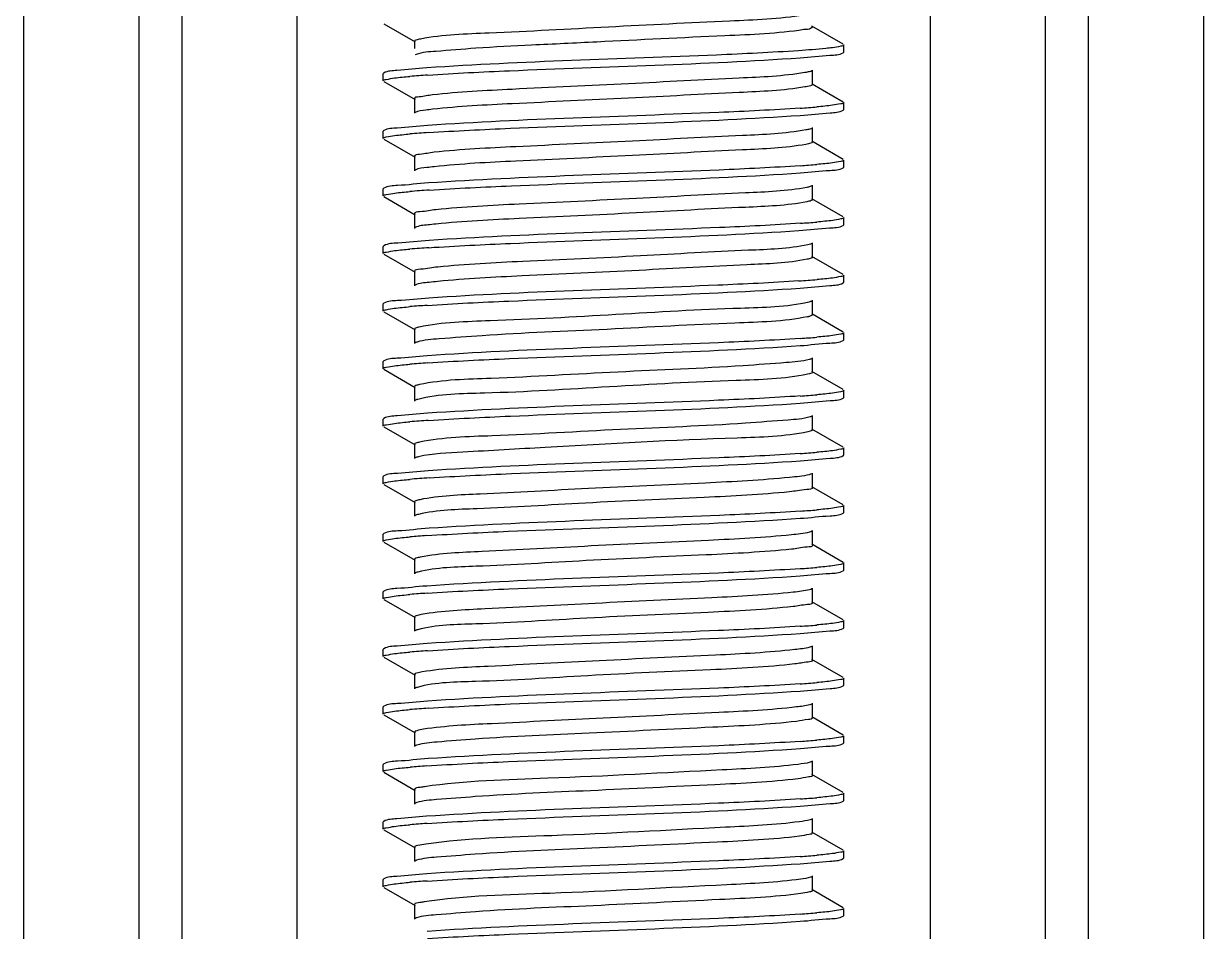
# Model space of a CAD drawing. Extents: x 27938 to 650306, y -92720 to 1524912.
# Drawn here: x 294381.2 to 294869.4, y 844121.8 to 844497.3 of the extents above; entities that cross this region are included whole.
import ezdxf

# ---------------------------------------------------------------- set-up
doc = ezdxf.new("R2010")
doc.units = 0
doc.header["$LTSCALE"] = 1000
doc.header["$MEASUREMENT"] = 0

msp = doc.modelspace()

# ---------------------------------------------------------------- linework, layer by layer
at = {"linetype": 'Continuous'}
for p, q in [((294381.22, 847691.77), (294381.22, 842950.74)), ((294428.85, 847691.77), (294428.85, 842950.74)), ((294446.71, 847691.77), (294446.71, 842950.74)), ((294494.33, 847691.77), (294494.33, 842950.74)), ((294756.27, 847691.77), (294756.27, 842950.74)), ((294803.9, 847691.77), (294803.9, 842950.74)), ((294821.76, 847691.77), (294821.76, 842950.74)), ((294869.39, 847691.77), (294869.39, 842950.74)), ((294530.28, 844497.18), (294543.2, 844489.7)), ((294720.33, 844488.77), (294707.41, 844496.25)), ((294542.94, 844490), (294542.94, 844486.99)), ((294720.56, 844485.53), (294720.56, 844488.51)), ((294720.56, 844485.53), (294720.56, 844488.51)), ((294543.63, 844484.53), (294543.2, 844484.35)), ((294720.33, 844485.27), (294720.56, 844485.53)), ((294707.67, 844472.14), (294707.67, 844478.09)), ((294530.28, 844476.86), (294530.05, 844476.6)), ((294530.05, 844473.63), (294530.05, 844476.6)), ((294530.05, 844473.63), (294530.05, 844476.6)), ((294530.28, 844473.36), (294543.2, 844465.88)), ((294707.46, 844472.4), (294720.32, 844464.96)), ((294542.94, 844466.18), (294542.94, 844460.23)), ((294720.56, 844461.72), (294720.56, 844464.7)), ((294720.56, 844461.72), (294720.56, 844464.7)), ((294720.33, 844461.46), (294720.56, 844461.72)), ((294530.28, 844453.05), (294530.05, 844452.79)), ((294530.05, 844449.81), (294530.05, 844452.79)), ((294530.05, 844449.81), (294530.05, 844452.79)), ((294707.67, 844448.32), (294707.67, 844454.28)), ((294530.28, 844449.55), (294543.2, 844442.07)), ((294720.33, 844441.14), (294707.41, 844448.63)), ((294542.94, 844442.37), (294542.94, 844436.42)), ((294720.56, 844437.91), (294720.56, 844440.88)), ((294720.56, 844437.91), (294720.56, 844440.88)), ((294720.33, 844437.65), (294720.56, 844437.91)), ((294530.28, 844429.24), (294530.05, 844428.98)), ((294530.05, 844426), (294530.05, 844428.98)), ((294530.05, 844426), (294530.05, 844428.98)), ((294707.67, 844424.51), (294707.67, 844430.46)), ((294530.28, 844425.74), (294543.2, 844418.26)), ((294720.33, 844417.33), (294707.41, 844424.81)), ((294542.94, 844418.56), (294542.94, 844412.61)), ((294720.33, 844413.83), (294720.56, 844414.09)), ((294720.56, 844414.09), (294720.56, 844417.07)), ((294720.56, 844414.09), (294720.56, 844417.07)), ((294530.28, 844405.42), (294530.05, 844405.16)), ((294530.05, 844402.19), (294530.05, 844405.16)), ((294530.05, 844402.19), (294530.05, 844405.16)), ((294707.67, 844400.7), (294707.67, 844406.65)), ((294530.28, 844401.93), (294543.2, 844394.44)), ((294720.33, 844393.52), (294707.41, 844401)), ((294542.94, 844394.75), (294542.94, 844388.79)), ((294720.33, 844390.02), (294720.56, 844390.28)), ((294720.56, 844390.28), (294720.56, 844393.26)), ((294720.56, 844390.28), (294720.56, 844393.26)), ((294530.28, 844381.61), (294530.05, 844381.35)), ((294530.05, 844378.37), (294530.05, 844381.35)), ((294530.05, 844378.37), (294530.05, 844381.35)), ((294707.67, 844376.89), (294707.67, 844382.84)), ((294530.28, 844378.11), (294543.2, 844370.63)), ((294720.33, 844369.71), (294707.41, 844377.19)), ((294542.94, 844370.93), (294542.94, 844364.98)), ((294720.33, 844366.21), (294720.56, 844366.47)), ((294720.56, 844366.47), (294720.56, 844369.44)), ((294720.56, 844366.47), (294720.56, 844369.44)), ((294530.28, 844357.8), (294530.05, 844357.54)), ((294530.05, 844354.56), (294530.05, 844357.54)), ((294530.05, 844354.56), (294530.05, 844357.54)), ((294707.67, 844353.07), (294707.67, 844359.03)), ((294530.28, 844354.3), (294543.2, 844346.82)), ((294706.38, 844352.4), (294705.63, 844352.23)), ((294720.33, 844345.89), (294707.41, 844353.37)), ((294542.94, 844347.12), (294542.94, 844341.17)), ((294720.56, 844342.66), (294720.56, 844345.63)), ((294720.56, 844342.66), (294720.56, 844345.63)), ((294720.33, 844342.39), (294720.56, 844342.66)), ((294530.28, 844333.99), (294530.05, 844333.73)), ((294530.05, 844330.75), (294530.05, 844333.73)), ((294530.05, 844330.75), (294530.05, 844333.73)), ((294707.67, 844329.26), (294707.67, 844335.21)), ((294530.28, 844330.49), (294543.2, 844323.01)), ((294706.66, 844328.67), (294705.67, 844328.42)), ((294720.33, 844322.08), (294707.41, 844329.56)), ((294542.94, 844323.31), (294542.94, 844317.35)), ((294720.56, 844318.84), (294720.56, 844321.82)), ((294720.56, 844318.84), (294720.56, 844321.82)), ((294720.33, 844318.58), (294720.56, 844318.84)), ((294707.67, 844305.45), (294707.67, 844311.4)), ((294530.28, 844310.17), (294530.05, 844309.91)), ((294530.05, 844306.94), (294530.05, 844309.91)), ((294530.05, 844306.94), (294530.05, 844309.91)), ((294530.28, 844306.68), (294543.2, 844299.19)), ((294720.33, 844298.27), (294707.41, 844305.75)), ((294542.94, 844299.49), (294542.94, 844293.54)), ((294720.56, 844295.03), (294720.56, 844298.01)), ((294720.56, 844295.03), (294720.56, 844298.01)), ((294720.33, 844294.77), (294720.56, 844295.03)), ((294707.67, 844281.63), (294707.67, 844287.59)), ((294530.28, 844286.36), (294530.05, 844286.1)), ((294530.05, 844283.12), (294530.05, 844286.1)), ((294530.05, 844283.12), (294530.05, 844286.1)), ((294530.28, 844282.86), (294543.2, 844275.38)), ((294720.33, 844274.45), (294707.41, 844281.94)), ((294542.94, 844275.68), (294542.94, 844269.73)), ((294720.56, 844271.22), (294720.56, 844274.19)), ((294720.56, 844271.22), (294720.56, 844274.19)), ((294720.33, 844270.96), (294720.56, 844271.22)), ((294530.28, 844262.55), (294530.05, 844262.29)), ((294530.05, 844259.31), (294530.05, 844262.29)), ((294530.05, 844259.31), (294530.05, 844262.29)), ((294707.67, 844257.82), (294707.67, 844263.78)), ((294530.28, 844259.05), (294543.2, 844251.57)), ((294720.33, 844250.64), (294707.41, 844258.12)), ((294542.94, 844251.87), (294542.94, 844245.92)), ((294720.56, 844247.4), (294720.56, 844250.38)), ((294720.56, 844247.4), (294720.56, 844250.38)), ((294720.33, 844247.14), (294720.56, 844247.4)), ((294530.28, 844238.73), (294530.05, 844238.47)), ((294530.05, 844235.5), (294530.05, 844238.47)), ((294530.05, 844235.5), (294530.05, 844238.47)), ((294707.67, 844234.01), (294707.67, 844239.96)), ((294530.28, 844235.24), (294543.2, 844227.75)), ((294720.33, 844226.83), (294707.41, 844234.31)), ((294542.94, 844228.06), (294542.94, 844222.1)), ((294720.33, 844223.33), (294720.56, 844223.59)), ((294720.56, 844223.59), (294720.56, 844226.57)), ((294720.56, 844223.59), (294720.56, 844226.57)), ((294530.28, 844214.92), (294530.05, 844214.66)), ((294530.05, 844211.68), (294530.05, 844214.66)), ((294530.05, 844211.68), (294530.05, 844214.66)), ((294707.67, 844210.2), (294707.67, 844216.15)), ((294530.28, 844211.42), (294543.2, 844203.94)), ((294720.33, 844203.02), (294707.41, 844210.5)), ((294542.94, 844204.24), (294542.94, 844198.29)), ((294720.33, 844199.52), (294720.56, 844199.78)), ((294720.56, 844199.78), (294720.56, 844202.75)), ((294720.56, 844199.78), (294720.56, 844202.75)), ((294530.28, 844191.11), (294530.05, 844190.85)), ((294530.05, 844187.87), (294530.05, 844190.85)), ((294530.05, 844187.87), (294530.05, 844190.85)), ((294707.67, 844186.38), (294707.67, 844192.34)), ((294530.28, 844187.61), (294543.2, 844180.13)), ((294720.33, 844179.2), (294707.41, 844186.69)), ((294542.94, 844180.43), (294542.94, 844174.48)), ((294720.33, 844175.7), (294720.56, 844175.97)), ((294720.56, 844175.97), (294720.56, 844178.94)), ((294720.56, 844175.97), (294720.56, 844178.94)), ((294530.28, 844167.3), (294530.05, 844167.04)), ((294530.05, 844164.06), (294530.05, 844167.04)), ((294530.05, 844164.06), (294530.05, 844167.04)), ((294707.67, 844162.57), (294707.67, 844168.52)), ((294530.28, 844163.8), (294543.2, 844156.32)), ((294720.33, 844155.39), (294707.41, 844162.87)), ((294542.94, 844156.62), (294542.94, 844150.66)), ((294720.56, 844152.15), (294720.56, 844155.13)), ((294720.56, 844152.15), (294720.56, 844155.13)), ((294720.33, 844151.89), (294720.56, 844152.15)), ((294530.28, 844143.48), (294530.05, 844143.22)), ((294530.05, 844140.25), (294530.05, 844143.22)), ((294530.05, 844140.25), (294530.05, 844143.22)), ((294707.67, 844138.76), (294707.67, 844144.71)), ((294530.28, 844139.99), (294543.2, 844132.5)), ((294720.33, 844131.58), (294707.41, 844139.06)), ((294542.94, 844132.8), (294542.94, 844126.85)), ((294720.56, 844128.34), (294720.56, 844131.32)), ((294720.56, 844128.34), (294720.56, 844131.32)), ((294720.33, 844128.08), (294720.56, 844128.34))]:
    msp.add_line(p, q, dxfattribs=at)
for centre, radius, start, end in [((294575.85, 844061.85), 415.08, 93.7926, 94.8061), ((294675.17, 844871.45), 410.04, 273.8292, 274.8033), ((294576.24, 844033.07), 420.06, 93.7603, 94.8057), ((294675.23, 844846.87), 409.27, 273.8342, 274.8034), ((294576.68, 844003.64), 425.69, 93.7255, 94.8043), ((294675.36, 844821.41), 407.62, 273.8451, 274.8038), ((294576.6, 843980.85), 424.66, 93.7318, 94.8044), ((294674.51, 844808.27), 418.32, 273.7704, 274.8067), ((294575.54, 843970.4), 411.26, 93.8184, 94.8057), ((294701.98, 844393.57), 17.9, 281.5616, 283.1978), ((294675.17, 844776.19), 410.03, 273.8292, 274.8033), ((294575.83, 843942.93), 414.93, 93.7936, 94.8061), ((294675.17, 844752.39), 410.05, 273.8291, 274.8033), ((294576.23, 843914.18), 419.88, 93.7615, 94.8057), ((294675.22, 844727.86), 409.32, 273.8339, 274.8034), ((294576.67, 843884.77), 425.5, 93.7266, 94.8043), ((294675.35, 844702.41), 407.68, 273.8448, 274.8037), ((294575.35, 843877.52), 408.89, 93.8354, 94.8048), ((294675.23, 844680.21), 409.29, 273.8341, 274.8034), ((294575.53, 843851.44), 411.16, 93.8191, 94.8056), ((294675.17, 844657.11), 410.02, 273.8293, 274.8033), ((294575.82, 843824.01), 414.79, 93.7945, 94.8061), ((294675.17, 844633.34), 410.06, 273.829, 274.8033), ((294576.21, 843795.34), 419.66, 93.7629, 94.8058), ((294675.21, 844609.02), 409.55, 273.8325, 274.8033), ((294575.27, 843783.23), 407.91, 93.8435, 94.8035), ((294675.34, 844583.5), 407.83, 273.8438, 274.8035), ((294575.35, 843758.5), 408.84, 93.8358, 94.8047), ((294675.23, 844561.11), 409.26, 273.8343, 274.8034), ((294575.53, 843732.47), 411.06, 93.8198, 94.8056), ((294675.17, 844538.04), 410, 273.8293, 274.8033)]:
    msp.add_arc(centre, radius, start, end, dxfattribs=at)
for points, knots in [([(294704.05, 844500.78), (294693.93, 844499.19), (294666.87, 844498.08), (294623.48, 844495.92), (294580.87, 844493.54), (294554.78, 844492.69), (294545.44, 844490.93)], [0, 0, 0, 0, 0.193342, 0.50965, 0.820575, 1, 1, 1, 1]), ([(294704.05, 844494.82), (294693.27, 844493.13), (294664.59, 844492.06), (294627.08, 844490.07), (294592.74, 844488.45), (294570.49, 844487.4), (294554.65, 844485.96), (294546.23, 844485.46), (294543.63, 844484.53)], [0, 0, 0, 0, 0.203475, 0.533865, 0.701503, 0.845145, 0.948486, 1, 1, 1, 1]), ([(294707.41, 844496.25), (294707.62, 844496.13), (294706.46, 844494.34), (294705.1, 844494.99), (294704.05, 844494.82)], [0, 0, 0, 0, 0.189692, 1, 1, 1, 1]), ([(294545.44, 844490.93), (294544.81, 844490.81), (294544.09, 844490.65), (294542.94, 844490.26), (294542.94, 844490)], [0, 0, 0, 0, 0.711587, 1, 1, 1, 1]), ([(294715.89, 844487.32), (294715, 844487.2), (294710.35, 844486.69), (294705.68, 844486.35), (294701.91, 844486.1)], [0, 0, 0, 0, 0.191038, 1, 1, 1, 1]), ([(294720.56, 844488.51), (294720.56, 844488.07), (294718.23, 844487.79), (294717.06, 844487.47), (294715.89, 844487.32)], [0, 0, 0, 0, 0.271231, 1, 1, 1, 1]), ([(294701.91, 844486.1), (294690.59, 844485.34), (294639.29, 844482.88), (294587.93, 844481.69), (294548, 844478.97)], [0, 0, 0, 0, 0.220809, 1, 1, 1, 1]), ([(294548.39, 844476.02), (294559.68, 844476.78), (294611.07, 844479.25), (294662.52, 844480.44), (294702.55, 844483.16)], [0, 0, 0, 0, 0.220033, 1, 1, 1, 1]), ([(294702.55, 844483.16), (294706.67, 844483.44), (294712.44, 844484.24), (294718.72, 844484.35), (294720.33, 844485.27)], [0, 0, 0, 0, 0.690315, 1, 1, 1, 1]), ([(294548, 844478.97), (294543.9, 844478.69), (294538.15, 844477.89), (294531.88, 844477.78), (294530.28, 844476.86)], [0, 0, 0, 0, 0.690276, 1, 1, 1, 1]), ([(294704.52, 844477.04), (294695.56, 844475.53), (294671.11, 844474.51), (294630.78, 844472.32), (294588.43, 844470.39), (294561.36, 844469.02), (294550.39, 844467.81)], [0, 0, 0, 0, 0.176416, 0.473758, 0.785535, 1, 1, 1, 1]), ([(294707.4, 844477.79), (294707.08, 844477.6), (294706.1, 844477.33), (294705.13, 844477.14), (294704.52, 844477.04)], [0, 0, 0, 0, 0.372348, 1, 1, 1, 1]), ([(294530.05, 844473.63), (294530.05, 844474.06), (294532.35, 844474.34), (294533.51, 844474.66), (294534.66, 844474.81)], [0, 0, 0, 0, 0.271439, 1, 1, 1, 1]), ([(294707.66, 844472.14), (294707.66, 844471.82), (294706.18, 844471.43), (294705.31, 844471.22), (294704.52, 844471.09)], [0, 0, 0, 0, 0.283117, 1, 1, 1, 1]), ([(294550.39, 844467.81), (294548.53, 844467.6), (294546.74, 844467.06), (294542.94, 844466.87), (294542.94, 844466.18)], [0, 0, 0, 0, 0.732536, 1, 1, 1, 1]), ([(294704.52, 844471.09), (294695.56, 844469.58), (294671.11, 844468.56), (294630.78, 844466.36), (294588.43, 844464.44), (294561.36, 844463.07), (294550.39, 844461.85)], [0, 0, 0, 0, 0.176416, 0.473758, 0.785535, 1, 1, 1, 1]), ([(294720.56, 844464.7), (294720.56, 844464.26), (294718.26, 844463.98), (294717.11, 844463.66), (294715.95, 844463.51)], [0, 0, 0, 0, 0.271491, 1, 1, 1, 1]), ([(294550.39, 844461.85), (294549.49, 844461.75), (294547.11, 844461.39), (294544.53, 844461.3), (294543.2, 844460.53)], [0, 0, 0, 0, 0.371201, 1, 1, 1, 1]), ([(294702.55, 844462.33), (294691.32, 844461.56), (294639.93, 844459.09), (294588.48, 844457.88), (294548.39, 844455.18)], [0, 0, 0, 0, 0.218896, 1, 1, 1, 1]), ([(294548.69, 844452.22), (294560, 844452.98), (294611.31, 844455.44), (294662.67, 844456.64), (294702.6, 844459.35)], [0, 0, 0, 0, 0.220774, 1, 1, 1, 1]), ([(294702.6, 844459.35), (294706.7, 844459.63), (294712.46, 844460.43), (294718.73, 844460.54), (294720.33, 844461.46)], [0, 0, 0, 0, 0.690269, 1, 1, 1, 1]), ([(294548.39, 844455.18), (294544.2, 844454.9), (294538.32, 844454.08), (294531.91, 844453.99), (294530.28, 844453.05)], [0, 0, 0, 0, 0.690689, 1, 1, 1, 1]), ([(294704.95, 844453.3), (294696.29, 844451.74), (294672.22, 844450.8), (294632.24, 844448.55), (294589.69, 844446.65), (294562.31, 844445.26), (294551.09, 844444.07)], [0, 0, 0, 0, 0.171322, 0.466729, 0.780436, 1, 1, 1, 1]), ([(294707.4, 844453.98), (294707.12, 844453.82), (294706.3, 844453.57), (294705.47, 844453.4), (294704.95, 844453.3)], [0, 0, 0, 0, 0.378906, 1, 1, 1, 1]), ([(294530.05, 844449.81), (294530.05, 844450.25), (294532.38, 844450.53), (294533.55, 844450.85), (294534.72, 844451)], [0, 0, 0, 0, 0.271222, 1, 1, 1, 1]), ([(294707.66, 844448.32), (294707.66, 844448.04), (294706.41, 844447.65), (294705.64, 844447.47), (294704.95, 844447.35)], [0, 0, 0, 0, 0.286608, 1, 1, 1, 1]), ([(294551.09, 844444.07), (294549.05, 844443.86), (294547.12, 844443.25), (294542.94, 844443.11), (294542.94, 844442.37)], [0, 0, 0, 0, 0.7335, 1, 1, 1, 1]), ([(294704.95, 844447.35), (294696.29, 844445.78), (294672.22, 844444.85), (294632.24, 844442.59), (294589.69, 844440.7), (294562.31, 844439.31), (294551.09, 844438.12)], [0, 0, 0, 0, 0.171322, 0.466729, 0.780436, 1, 1, 1, 1]), ([(294551.09, 844438.12), (294550.1, 844438.01), (294547.49, 844437.63), (294544.65, 844437.56), (294543.2, 844436.72)], [0, 0, 0, 0, 0.373307, 1, 1, 1, 1]), ([(294702.6, 844438.52), (294691.4, 844437.76), (294640.1, 844435.28), (294588.74, 844434.07), (294548.69, 844431.39)], [0, 0, 0, 0, 0.218489, 1, 1, 1, 1]), ([(294720.56, 844440.88), (294720.56, 844440.45), (294718.27, 844440.16), (294717.12, 844439.85), (294715.96, 844439.7)], [0, 0, 0, 0, 0.271533, 1, 1, 1, 1]), ([(294549.02, 844428.43), (294560.36, 844429.19), (294611.59, 844431.64), (294662.87, 844432.83), (294702.69, 844435.55)], [0, 0, 0, 0, 0.221632, 1, 1, 1, 1]), ([(294702.69, 844435.55), (294706.77, 844435.83), (294712.5, 844436.62), (294718.74, 844436.73), (294720.33, 844437.65)], [0, 0, 0, 0, 0.690169, 1, 1, 1, 1]), ([(294548.69, 844431.39), (294544.43, 844431.1), (294538.45, 844430.27), (294531.94, 844430.19), (294530.28, 844429.24)], [0, 0, 0, 0, 0.690984, 1, 1, 1, 1]), ([(294705.36, 844429.57), (294696.99, 844427.93), (294673.31, 844427.1), (294633.7, 844424.77), (294590.97, 844422.92), (294563.28, 844421.5), (294551.82, 844420.33)], [0, 0, 0, 0, 0.16621, 0.459673, 0.775317, 1, 1, 1, 1]), ([(294707.4, 844430.16), (294707.17, 844430.03), (294706.48, 844429.8), (294705.79, 844429.65), (294705.36, 844429.57)], [0, 0, 0, 0, 0.386574, 1, 1, 1, 1]), ([(294530.05, 844426), (294530.05, 844426.45), (294532.42, 844426.72), (294533.61, 844427.05), (294534.81, 844427.2)], [0, 0, 0, 0, 0.270951, 1, 1, 1, 1]), ([(294705.36, 844423.61), (294696.99, 844421.97), (294673.31, 844421.15), (294633.7, 844418.82), (294590.97, 844416.96), (294563.28, 844415.55), (294551.82, 844414.38)], [0, 0, 0, 0, 0.16621, 0.459673, 0.775317, 1, 1, 1, 1]), ([(294707.66, 844424.51), (294707.66, 844424.27), (294706.62, 844423.88), (294705.94, 844423.73), (294705.36, 844423.61)], [0, 0, 0, 0, 0.29131, 1, 1, 1, 1]), ([(294551.82, 844420.33), (294549.61, 844420.11), (294547.51, 844419.44), (294542.94, 844419.36), (294542.95, 844418.56)], [0, 0, 0, 0, 0.734301, 1, 1, 1, 1]), ([(294551.82, 844414.38), (294550.73, 844414.27), (294547.88, 844413.86), (294544.78, 844413.82), (294543.2, 844412.91)], [0, 0, 0, 0, 0.375224, 1, 1, 1, 1]), ([(294702.69, 844414.71), (294691.54, 844413.95), (294640.32, 844411.48), (294589.04, 844410.26), (294549.02, 844407.6)], [0, 0, 0, 0, 0.217929, 1, 1, 1, 1]), ([(294702.01, 844411.69), (294706.26, 844411.97), (294712.2, 844412.8), (294718.68, 844412.89), (294720.33, 844413.83)], [0, 0, 0, 0, 0.690884, 1, 1, 1, 1]), ([(294720.56, 844417.07), (294720.56, 844416.64), (294718.29, 844416.35), (294717.14, 844416.04), (294715.99, 844415.89)], [0, 0, 0, 0, 0.271629, 1, 1, 1, 1]), ([(294548.96, 844404.62), (294560.21, 844405.37), (294611.23, 844407.81), (294662.31, 844409.02), (294702.01, 844411.69)], [0, 0, 0, 0, 0.220785, 1, 1, 1, 1]), ([(294549.02, 844407.6), (294544.68, 844407.31), (294538.6, 844406.47), (294531.97, 844406.39), (294530.28, 844405.42)], [0, 0, 0, 0, 0.691296, 1, 1, 1, 1]), ([(294705.73, 844405.83), (294697.67, 844404.11), (294674.38, 844403.41), (294635.15, 844401), (294592.26, 844399.18), (294564.28, 844397.74), (294552.59, 844396.6)], [0, 0, 0, 0, 0.161077, 0.452585, 0.770175, 1, 1, 1, 1]), ([(294707.4, 844406.35), (294707.2, 844406.23), (294706.64, 844406.04), (294706.08, 844405.9), (294705.73, 844405.83)], [0, 0, 0, 0, 0.395232, 1, 1, 1, 1]), ([(294530.05, 844402.19), (294530.05, 844402.63), (294532.42, 844402.91), (294533.61, 844403.24), (294534.79, 844403.39)], [0, 0, 0, 0, 0.270992, 1, 1, 1, 1]), ([(294705.49, 844399.83), (294697.29, 844398.18), (294673.93, 844397.38), (294634.68, 844395.04), (294592, 844393.21), (294564.2, 844391.78), (294552.59, 844390.64)], [0, 0, 0, 0, 0.163685, 0.455244, 0.771393, 1, 1, 1, 1]), ([(294707.66, 844400.7), (294707.66, 844400.47), (294706.68, 844400.08), (294706.04, 844399.94), (294705.49, 844399.83)], [0, 0, 0, 0, 0.292957, 1, 1, 1, 1]), ([(294552.59, 844396.6), (294550.18, 844396.36), (294547.92, 844395.62), (294542.94, 844395.62), (294542.95, 844394.75)], [0, 0, 0, 0, 0.734958, 1, 1, 1, 1]), ([(294552.59, 844390.64), (294551.4, 844390.53), (294548.3, 844390.08), (294544.91, 844390.09), (294543.2, 844389.09)], [0, 0, 0, 0, 0.376966, 1, 1, 1, 1]), ([(294702.01, 844390.85), (294690.82, 844390.1), (294639.81, 844387.65), (294588.73, 844386.43), (294548.96, 844383.78)], [0, 0, 0, 0, 0.219586, 1, 1, 1, 1]), ([(294702.55, 844387.91), (294706.67, 844388.19), (294712.44, 844388.99), (294718.72, 844389.1), (294720.33, 844390.02)], [0, 0, 0, 0, 0.690315, 1, 1, 1, 1]), ([(294720.56, 844393.26), (294720.56, 844392.82), (294718.25, 844392.54), (294717.09, 844392.22), (294715.92, 844392.07)], [0, 0, 0, 0, 0.271348, 1, 1, 1, 1]), ([(294548.15, 844380.75), (294559.44, 844381.51), (294610.9, 844383.99), (294662.43, 844385.18), (294702.55, 844387.91)], [0, 0, 0, 0, 0.219478, 1, 1, 1, 1]), ([(294530.05, 844378.37), (294530.05, 844378.81), (294532.33, 844379.09), (294533.48, 844379.4), (294534.62, 844379.55)], [0, 0, 0, 0, 0.27158, 1, 1, 1, 1]), ([(294548.96, 844383.78), (294544.63, 844383.49), (294538.58, 844382.65), (294531.96, 844382.58), (294530.28, 844381.61)], [0, 0, 0, 0, 0.69124, 1, 1, 1, 1]), ([(294706.07, 844382.09), (294696.9, 844379.93), (294669.99, 844379.56), (294626.15, 844376.87), (294581.89, 844374.41), (294554.53, 844373.78), (294544.95, 844371.77)], [0, 0, 0, 0, 0.175128, 0.495203, 0.817983, 1, 1, 1, 1]), ([(294707.4, 844382.54), (294707.24, 844382.44), (294706.79, 844382.28), (294706.34, 844382.16), (294706.07, 844382.09)], [0, 0, 0, 0, 0.405131, 1, 1, 1, 1]), ([(294705.57, 844376.03), (294695.73, 844374.01), (294667.84, 844373.4), (294623.09, 844370.59), (294582.18, 844369.17), (294556.07, 844367.08), (294546.99, 844366.45), (294544.01, 844365.59)], [0, 0, 0, 0, 0.186078, 0.513276, 0.832943, 0.94246, 1, 1, 1, 1]), ([(294707.66, 844376.89), (294707.66, 844376.7), (294706.98, 844376.36), (294706.48, 844376.23), (294706.07, 844376.14)], [0, 0, 0, 0, 0.304522, 1, 1, 1, 1]), ([(294544.95, 844371.77), (294544.44, 844371.66), (294543.83, 844371.53), (294542.95, 844371.15), (294542.95, 844370.93)], [0, 0, 0, 0, 0.704943, 1, 1, 1, 1]), ([(294544.01, 844365.59), (294543.85, 844365.54), (294543.57, 844365.46), (294543.31, 844365.34), (294543.2, 844365.28)], [0, 0, 0, 0, 0.573549, 1, 1, 1, 1]), ([(294702.55, 844367.08), (294691.29, 844366.31), (294639.82, 844363.83), (294588.29, 844362.64), (294548.15, 844359.91)], [0, 0, 0, 0, 0.219133, 1, 1, 1, 1]), ([(294702.55, 844364.1), (294706.67, 844364.38), (294712.44, 844365.18), (294718.72, 844365.29), (294720.33, 844366.21)], [0, 0, 0, 0, 0.690316, 1, 1, 1, 1]), ([(294720.56, 844369.44), (294720.56, 844369.01), (294718.26, 844368.73), (294717.11, 844368.41), (294715.95, 844368.26)], [0, 0, 0, 0, 0.271492, 1, 1, 1, 1]), ([(294548.15, 844359.91), (294544.02, 844359.63), (294538.22, 844358.83), (294531.89, 844358.73), (294530.28, 844357.8)], [0, 0, 0, 0, 0.690447, 1, 1, 1, 1]), ([(294548.38, 844356.95), (294559.67, 844357.71), (294611.06, 844360.18), (294662.52, 844361.38), (294702.55, 844364.1)], [0, 0, 0, 0, 0.220011, 1, 1, 1, 1]), ([(294530.05, 844354.56), (294530.05, 844355), (294532.35, 844355.28), (294533.5, 844355.6), (294534.66, 844355.75)], [0, 0, 0, 0, 0.271445, 1, 1, 1, 1]), ([(294706.38, 844358.36), (294703.26, 844357.54), (294694.01, 844356.85), (294667.7, 844354.84), (294626.87, 844353.38), (294582.36, 844350.58), (294554.71, 844349.98), (294544.99, 844347.97)], [0, 0, 0, 0, 0.059799, 0.170734, 0.490641, 0.815855, 1, 1, 1, 1]), ([(294707.4, 844358.73), (294707.27, 844358.65), (294706.93, 844358.51), (294706.59, 844358.41), (294706.38, 844358.36)], [0, 0, 0, 0, 0.416277, 1, 1, 1, 1]), ([(294705.63, 844352.23), (294695.94, 844350.21), (294668.36, 844349.57), (294623.82, 844347.15), (294580.07, 844344.31), (294553.25, 844344.14), (294544.29, 844341.85)], [0, 0, 0, 0, 0.183701, 0.508444, 0.82842, 1, 1, 1, 1]), ([(294707.66, 844353.07), (294707.66, 844352.92), (294707.13, 844352.6), (294706.71, 844352.49), (294706.38, 844352.4)], [0, 0, 0, 0, 0.312927, 1, 1, 1, 1]), ([(294544.99, 844347.97), (294544.47, 844347.86), (294543.86, 844347.72), (294542.95, 844347.34), (294542.95, 844347.12)], [0, 0, 0, 0, 0.705397, 1, 1, 1, 1]), ([(294720.56, 844345.63), (294720.56, 844345.2), (294718.26, 844344.91), (294717.11, 844344.6), (294715.95, 844344.45)], [0, 0, 0, 0, 0.271491, 1, 1, 1, 1]), ([(294544.29, 844341.85), (294544.07, 844341.8), (294543.7, 844341.69), (294543.34, 844341.55), (294543.21, 844341.47)], [0, 0, 0, 0, 0.586059, 1, 1, 1, 1]), ([(294702.55, 844343.26), (294691.31, 844342.5), (294639.92, 844340.02), (294588.47, 844338.82), (294548.38, 844336.12)], [0, 0, 0, 0, 0.218907, 1, 1, 1, 1]), ([(294702.59, 844340.29), (294706.7, 844340.57), (294712.45, 844341.37), (294718.73, 844341.48), (294720.33, 844342.39)], [0, 0, 0, 0, 0.690272, 1, 1, 1, 1]), ([(294548.38, 844336.12), (294544.19, 844335.83), (294538.32, 844335.02), (294531.91, 844334.92), (294530.28, 844333.99)], [0, 0, 0, 0, 0.69068, 1, 1, 1, 1]), ([(294548.68, 844333.16), (294559.99, 844333.92), (294611.3, 844336.38), (294662.66, 844337.57), (294702.59, 844340.29)], [0, 0, 0, 0, 0.220746, 1, 1, 1, 1]), ([(294530.05, 844330.75), (294530.05, 844331.19), (294532.38, 844331.47), (294533.55, 844331.79), (294534.72, 844331.94)], [0, 0, 0, 0, 0.271231, 1, 1, 1, 1]), ([(294706.66, 844334.62), (294703.7, 844333.75), (294694.67, 844333.13), (294668.61, 844331.03), (294627.69, 844329.62), (294582.88, 844326.8), (294554.92, 844326.19), (294545.05, 844324.17)], [0, 0, 0, 0, 0.056967, 0.166117, 0.485703, 0.813401, 1, 1, 1, 1]), ([(294707.4, 844334.91), (294707.31, 844334.85), (294707.06, 844334.75), (294706.8, 844334.66), (294706.66, 844334.62)], [0, 0, 0, 0, 0.42914, 1, 1, 1, 1]), ([(294705.67, 844328.42), (294696.1, 844326.42), (294659.62, 844325.5), (294612.1, 844322.94), (294568.24, 844320.23), (294550.58, 844319.49), (294544.6, 844318.12)], [0, 0, 0, 0, 0.181624, 0.673933, 0.885992, 1, 1, 1, 1]), ([(294707.66, 844329.26), (294707.66, 844329.13), (294707.27, 844328.84), (294706.92, 844328.74), (294706.66, 844328.67)], [0, 0, 0, 0, 0.323936, 1, 1, 1, 1]), ([(294545.05, 844324.17), (294544.52, 844324.06), (294543.89, 844323.91), (294542.95, 844323.53), (294542.95, 844323.31)], [0, 0, 0, 0, 0.706204, 1, 1, 1, 1]), ([(294720.56, 844321.82), (294720.56, 844321.39), (294718.27, 844321.1), (294717.12, 844320.79), (294715.96, 844320.64)], [0, 0, 0, 0, 0.27153, 1, 1, 1, 1]), ([(294544.6, 844318.12), (294544.32, 844318.05), (294543.84, 844317.93), (294543.38, 844317.76), (294543.21, 844317.66)], [0, 0, 0, 0, 0.596978, 1, 1, 1, 1]), ([(294702.59, 844319.45), (294691.4, 844318.69), (294640.09, 844316.22), (294588.73, 844315.01), (294548.68, 844312.32)], [0, 0, 0, 0, 0.218507, 1, 1, 1, 1]), ([(294549.01, 844309.37), (294560.35, 844310.12), (294611.58, 844312.58), (294662.87, 844313.77), (294702.69, 844316.48)], [0, 0, 0, 0, 0.221603, 1, 1, 1, 1]), ([(294702.69, 844316.48), (294706.77, 844316.76), (294712.5, 844317.55), (294718.74, 844317.67), (294720.33, 844318.58)], [0, 0, 0, 0, 0.690172, 1, 1, 1, 1]), ([(294548.68, 844312.32), (294544.42, 844312.04), (294538.45, 844311.21), (294531.94, 844311.12), (294530.28, 844310.17)], [0, 0, 0, 0, 0.690974, 1, 1, 1, 1]), ([(294707.41, 844311.1), (294707.07, 844310.91), (294704.01, 844310.09), (294700.91, 844309.83), (294698.18, 844309.56)], [0, 0, 0, 0, 0.122489, 1, 1, 1, 1]), ([(294530.05, 844306.94), (294530.05, 844307.38), (294532.42, 844307.66), (294533.61, 844307.99), (294534.8, 844308.14)], [0, 0, 0, 0, 0.27096, 1, 1, 1, 1]), ([(294698.18, 844309.56), (294686.59, 844308.42), (294658.81, 844306.99), (294616.11, 844305.16), (294576.79, 844302.82), (294553.36, 844302.02), (294545.14, 844300.37)], [0, 0, 0, 0, 0.227856, 0.543944, 0.835881, 1, 1, 1, 1]), ([(294698.18, 844303.61), (294686.41, 844302.45), (294658.22, 844301), (294615.05, 844299.21), (294575.78, 844296.68), (294552.51, 844296.12), (294544.61, 844294.3)], [0, 0, 0, 0, 0.230632, 0.550008, 0.84183, 1, 1, 1, 1]), ([(294707.66, 844305.45), (294707.67, 844304.59), (294702.77, 844304.57), (294700.55, 844303.84), (294698.18, 844303.61)], [0, 0, 0, 0, 0.265163, 1, 1, 1, 1]), ([(294545.14, 844300.37), (294544.58, 844300.26), (294543.93, 844300.11), (294542.95, 844299.73), (294542.95, 844299.49)], [0, 0, 0, 0, 0.707279, 1, 1, 1, 1]), ([(294720.56, 844298.01), (294720.56, 844297.58), (294718.29, 844297.29), (294717.14, 844296.98), (294715.99, 844296.83)], [0, 0, 0, 0, 0.271626, 1, 1, 1, 1]), ([(294544.61, 844294.3), (294544.32, 844294.24), (294543.84, 844294.12), (294543.38, 844293.94), (294543.21, 844293.84)], [0, 0, 0, 0, 0.596953, 1, 1, 1, 1]), ([(294548, 844285.49), (294559.28, 844286.26), (294610.81, 844288.74), (294662.41, 844289.93), (294702.59, 844292.66)], [0, 0, 0, 0, 0.219156, 1, 1, 1, 1]), ([(294702.69, 844295.65), (294691.54, 844294.89), (294640.31, 844292.42), (294589.03, 844291.19), (294549.01, 844288.53)], [0, 0, 0, 0, 0.217948, 1, 1, 1, 1]), ([(294702.59, 844292.66), (294706.7, 844292.94), (294712.45, 844293.74), (294718.73, 844293.85), (294720.33, 844294.77)], [0, 0, 0, 0, 0.69027, 1, 1, 1, 1]), ([(294549.01, 844288.53), (294544.67, 844288.24), (294538.6, 844287.4), (294531.97, 844287.33), (294530.28, 844286.36)], [0, 0, 0, 0, 0.691286, 1, 1, 1, 1]), ([(294707.4, 844287.29), (294707.1, 844287.11), (294704.29, 844286.33), (294701.44, 844286.08), (294698.94, 844285.83)], [0, 0, 0, 0, 0.124444, 1, 1, 1, 1]), ([(294530.05, 844283.12), (294530.05, 844283.55), (294532.32, 844283.84), (294533.47, 844284.15), (294534.61, 844284.3)], [0, 0, 0, 0, 0.271632, 1, 1, 1, 1]), ([(294698.94, 844285.83), (294687.52, 844284.66), (294659.9, 844283.24), (294617.2, 844281.38), (294577.51, 844279.07), (294553.75, 844278.22), (294545.33, 844276.6)], [0, 0, 0, 0, 0.223654, 0.53891, 0.832763, 1, 1, 1, 1]), ([(294698.94, 844279.87), (294687.2, 844278.67), (294658.85, 844277.22), (294615.32, 844275.44), (294575.72, 844272.79), (294552.24, 844272.38), (294544.39, 844270.44)], [0, 0, 0, 0, 0.228548, 0.5497, 0.843389, 1, 1, 1, 1]), ([(294707.66, 844281.63), (294707.67, 844280.84), (294703.17, 844280.75), (294701.12, 844280.1), (294698.94, 844279.87)], [0, 0, 0, 0, 0.265626, 1, 1, 1, 1]), ([(294545.33, 844276.6), (294544.73, 844276.48), (294544.03, 844276.32), (294542.95, 844275.93), (294542.94, 844275.68)], [0, 0, 0, 0, 0.709708, 1, 1, 1, 1]), ([(294720.56, 844274.19), (294720.56, 844273.76), (294718.27, 844273.48), (294717.12, 844273.16), (294715.96, 844273.01)], [0, 0, 0, 0, 0.27153, 1, 1, 1, 1]), ([(294544.39, 844270.44), (294544.15, 844270.38), (294543.75, 844270.27), (294543.36, 844270.12), (294543.21, 844270.03)], [0, 0, 0, 0, 0.589537, 1, 1, 1, 1]), ([(294702.59, 844271.83), (294691.31, 844271.06), (294639.78, 844268.58), (294588.19, 844267.39), (294548, 844264.65)], [0, 0, 0, 0, 0.219182, 1, 1, 1, 1]), ([(294548.15, 844261.69), (294559.43, 844262.45), (294610.9, 844264.93), (294662.43, 844266.12), (294702.55, 844268.85)], [0, 0, 0, 0, 0.219464, 1, 1, 1, 1]), ([(294702.55, 844268.85), (294706.67, 844269.13), (294712.44, 844269.93), (294718.72, 844270.03), (294720.33, 844270.96)], [0, 0, 0, 0, 0.690315, 1, 1, 1, 1]), ([(294548, 844264.65), (294543.9, 844264.37), (294538.15, 844263.58), (294531.88, 844263.47), (294530.28, 844262.55)], [0, 0, 0, 0, 0.690282, 1, 1, 1, 1]), ([(294707.41, 844263.47), (294707.12, 844263.31), (294704.56, 844262.57), (294701.94, 844262.33), (294699.66, 844262.09)], [0, 0, 0, 0, 0.126922, 1, 1, 1, 1]), ([(294530.05, 844259.31), (294530.05, 844259.74), (294532.33, 844260.03), (294533.48, 844260.34), (294534.62, 844260.49)], [0, 0, 0, 0, 0.271583, 1, 1, 1, 1]), ([(294699.66, 844262.09), (294688.49, 844260.9), (294661.17, 844259.51), (294618.66, 844257.61), (294578.61, 844255.37), (294554.46, 844254.41), (294545.74, 844252.86)], [0, 0, 0, 0, 0.218541, 0.53186, 0.827656, 1, 1, 1, 1]), ([(294707.66, 844257.82), (294707.67, 844257.09), (294703.57, 844256.94), (294701.66, 844256.35), (294699.66, 844256.14)], [0, 0, 0, 0, 0.26668, 1, 1, 1, 1]), ([(294545.74, 844252.86), (294545.04, 844252.73), (294544.25, 844252.55), (294542.95, 844252.16), (294542.94, 844251.87)], [0, 0, 0, 0, 0.71423, 1, 1, 1, 1]), ([(294699.66, 844256.14), (294687.99, 844254.89), (294659.51, 844253.45), (294615.65, 844251.67), (294575.74, 844248.89), (294552.03, 844248.63), (294544.22, 844246.58)], [0, 0, 0, 0, 0.226203, 0.548928, 0.844544, 1, 1, 1, 1]), ([(294702.55, 844248.01), (294691.29, 844247.25), (294639.82, 844244.77), (294588.29, 844243.57), (294548.15, 844240.85)], [0, 0, 0, 0, 0.219137, 1, 1, 1, 1]), ([(294720.56, 844250.38), (294720.56, 844249.95), (294718.26, 844249.66), (294717.11, 844249.35), (294715.95, 844249.2)], [0, 0, 0, 0, 0.271492, 1, 1, 1, 1]), ([(294544.22, 844246.58), (294544.02, 844246.53), (294543.67, 844246.43), (294543.34, 844246.29), (294543.21, 844246.22)], [0, 0, 0, 0, 0.582774, 1, 1, 1, 1]), ([(294548.37, 844237.89), (294559.66, 844238.65), (294611.06, 844241.12), (294662.51, 844242.31), (294702.55, 844245.04)], [0, 0, 0, 0, 0.21999, 1, 1, 1, 1]), ([(294702.55, 844245.04), (294706.66, 844245.32), (294712.43, 844246.11), (294718.72, 844246.22), (294720.33, 844247.14)], [0, 0, 0, 0, 0.690317, 1, 1, 1, 1]), ([(294548.15, 844240.85), (294544.01, 844240.57), (294538.21, 844239.76), (294531.89, 844239.66), (294530.28, 844238.73)], [0, 0, 0, 0, 0.69044, 1, 1, 1, 1]), ([(294700.36, 844238.35), (294689.44, 844237.13), (294662.43, 844235.77), (294620.12, 844233.84), (294579.72, 844231.65), (294555.2, 844230.62), (294546.19, 844229.12)], [0, 0, 0, 0, 0.213445, 0.524835, 0.822565, 1, 1, 1, 1]), ([(294707.41, 844239.66), (294707.14, 844239.51), (294704.82, 844238.81), (294702.43, 844238.59), (294700.36, 844238.35)], [0, 0, 0, 0, 0.129402, 1, 1, 1, 1]), ([(294530.05, 844235.5), (294530.05, 844235.93), (294532.35, 844236.22), (294533.5, 844236.53), (294534.66, 844236.68)], [0, 0, 0, 0, 0.27145, 1, 1, 1, 1]), ([(294707.67, 844234.01), (294707.67, 844233.34), (294703.94, 844233.13), (294702.19, 844232.61), (294700.36, 844232.4)], [0, 0, 0, 0, 0.267679, 1, 1, 1, 1]), ([(294546.19, 844229.12), (294545.37, 844228.99), (294544.48, 844228.78), (294542.95, 844228.38), (294542.94, 844228.06)], [0, 0, 0, 0, 0.717972, 1, 1, 1, 1]), ([(294700.36, 844232.4), (294688.76, 844231.1), (294660.19, 844229.68), (294616.04, 844227.9), (294575.81, 844225), (294551.87, 844224.89), (294544.09, 844222.73)], [0, 0, 0, 0, 0.223629, 0.547758, 0.845359, 1, 1, 1, 1]), ([(294702.55, 844224.2), (294691.31, 844223.44), (294639.92, 844220.96), (294588.47, 844219.76), (294548.37, 844217.05)], [0, 0, 0, 0, 0.218917, 1, 1, 1, 1]), ([(294702.58, 844221.22), (294706.69, 844221.5), (294712.45, 844222.3), (294718.73, 844222.41), (294720.33, 844223.33)], [0, 0, 0, 0, 0.690284, 1, 1, 1, 1]), ([(294720.56, 844226.57), (294720.56, 844226.13), (294718.26, 844225.85), (294717.11, 844225.53), (294715.95, 844225.38)], [0, 0, 0, 0, 0.27149, 1, 1, 1, 1]), ([(294544.09, 844222.73), (294543.91, 844222.69), (294543.61, 844222.59), (294543.32, 844222.47), (294543.21, 844222.4)], [0, 0, 0, 0, 0.576628, 1, 1, 1, 1]), ([(294548.67, 844214.09), (294559.98, 844214.85), (294611.28, 844217.31), (294662.65, 844218.51), (294702.58, 844221.22)], [0, 0, 0, 0, 0.220703, 1, 1, 1, 1]), ([(294548.37, 844217.05), (294544.18, 844216.77), (294538.31, 844215.96), (294531.91, 844215.86), (294530.28, 844214.92)], [0, 0, 0, 0, 0.690671, 1, 1, 1, 1]), ([(294701.03, 844214.62), (294690.36, 844213.37), (294663.67, 844212.03), (294621.58, 844210.07), (294580.86, 844207.94), (294555.96, 844206.83), (294546.66, 844205.39)], [0, 0, 0, 0, 0.208365, 0.51783, 0.817489, 1, 1, 1, 1]), ([(294707.41, 844215.85), (294707.16, 844215.7), (294705.06, 844215.05), (294702.9, 844214.84), (294701.03, 844214.62)], [0, 0, 0, 0, 0.132064, 1, 1, 1, 1]), ([(294530.05, 844211.68), (294530.05, 844212.12), (294532.38, 844212.41), (294533.55, 844212.72), (294534.72, 844212.88)], [0, 0, 0, 0, 0.271241, 1, 1, 1, 1]), ([(294701.03, 844208.66), (294689.52, 844207.32), (294660.86, 844205.98), (294616.58, 844203.75), (294578.46, 844202.24), (294554.8, 844200.3), (294546.66, 844199.67), (294543.98, 844198.89)], [0, 0, 0, 0, 0.220836, 0.546198, 0.845814, 0.946671, 1, 1, 1, 1]), ([(294707.67, 844210.2), (294707.67, 844209.58), (294704.3, 844209.33), (294702.69, 844208.86), (294701.03, 844208.66)], [0, 0, 0, 0, 0.268865, 1, 1, 1, 1]), ([(294546.66, 844205.39), (294545.73, 844205.24), (294544.73, 844205), (294542.95, 844204.61), (294542.94, 844204.24)], [0, 0, 0, 0, 0.721099, 1, 1, 1, 1]), ([(294543.98, 844198.89), (294543.82, 844198.85), (294543.56, 844198.76), (294543.31, 844198.65), (294543.21, 844198.59)], [0, 0, 0, 0, 0.571059, 1, 1, 1, 1]), ([(294702.58, 844200.39), (294691.38, 844199.63), (294640.08, 844197.15), (294588.71, 844195.94), (294548.67, 844193.26)], [0, 0, 0, 0, 0.218549, 1, 1, 1, 1]), ([(294702.68, 844197.42), (294706.77, 844197.7), (294712.49, 844198.49), (294718.73, 844198.6), (294720.33, 844199.52)], [0, 0, 0, 0, 0.69018, 1, 1, 1, 1]), ([(294720.56, 844202.75), (294720.56, 844202.32), (294718.27, 844202.04), (294717.11, 844201.72), (294715.96, 844201.57)], [0, 0, 0, 0, 0.271512, 1, 1, 1, 1]), ([(294547.93, 844190.23), (294559.22, 844191), (294610.8, 844193.49), (294662.45, 844194.67), (294702.68, 844197.42)], [0, 0, 0, 0, 0.219066, 1, 1, 1, 1]), ([(294530.05, 844187.87), (294530.05, 844188.3), (294532.33, 844188.59), (294533.48, 844188.9), (294534.62, 844189.05)], [0, 0, 0, 0, 0.271599, 1, 1, 1, 1]), ([(294548.67, 844193.26), (294544.41, 844192.97), (294538.44, 844192.15), (294531.94, 844192.06), (294530.28, 844191.11)], [0, 0, 0, 0, 0.690961, 1, 1, 1, 1]), ([(294701.66, 844190.88), (294691.25, 844189.6), (294656.69, 844187.95), (294605.26, 844185.03), (294564.03, 844184.1), (294547.17, 844181.65)], [0, 0, 0, 0, 0.2033, 0.669699, 1, 1, 1, 1]), ([(294707.41, 844192.04), (294707.18, 844191.9), (294705.3, 844191.3), (294703.34, 844191.09), (294701.66, 844190.88)], [0, 0, 0, 0, 0.134759, 1, 1, 1, 1]), ([(294701.66, 844184.93), (294690.26, 844183.53), (294661.56, 844182.22), (294617.06, 844179.95), (294578.57, 844178.45), (294554.72, 844176.47), (294546.54, 844175.86), (294543.88, 844175.05)], [0, 0, 0, 0, 0.21788, 0.544381, 0.846087, 0.947243, 1, 1, 1, 1]), ([(294707.66, 844186.38), (294707.67, 844185.82), (294704.64, 844185.53), (294703.17, 844185.11), (294701.66, 844184.93)], [0, 0, 0, 0, 0.269913, 1, 1, 1, 1]), ([(294547.17, 844181.65), (294546.55, 844181.56), (294545.36, 844181.22), (294542.95, 844181.28), (294542.94, 844180.43)], [0, 0, 0, 0, 0.421563, 1, 1, 1, 1]), ([(294543.88, 844175.05), (294543.75, 844175.01), (294543.52, 844174.93), (294543.3, 844174.83), (294543.21, 844174.78)], [0, 0, 0, 0, 0.566019, 1, 1, 1, 1]), ([(294702.68, 844176.58), (294691.4, 844175.81), (294639.81, 844173.33), (294588.17, 844172.14), (294547.93, 844169.4)], [0, 0, 0, 0, 0.219044, 1, 1, 1, 1]), ([(294702.6, 844173.6), (294706.7, 844173.88), (294712.46, 844174.68), (294718.73, 844174.79), (294720.33, 844175.7)], [0, 0, 0, 0, 0.690268, 1, 1, 1, 1]), ([(294720.56, 844178.94), (294720.56, 844178.51), (294718.28, 844178.22), (294717.13, 844177.91), (294715.99, 844177.76)], [0, 0, 0, 0, 0.271607, 1, 1, 1, 1]), ([(294548, 844166.42), (294559.28, 844167.19), (294610.81, 844169.67), (294662.41, 844170.86), (294702.6, 844173.6)], [0, 0, 0, 0, 0.21915, 1, 1, 1, 1]), ([(294530.05, 844164.06), (294530.05, 844164.49), (294532.32, 844164.78), (294533.47, 844165.09), (294534.61, 844165.24)], [0, 0, 0, 0, 0.271633, 1, 1, 1, 1]), ([(294547.93, 844169.4), (294543.85, 844169.12), (294538.12, 844168.32), (294531.87, 844168.21), (294530.28, 844167.3)], [0, 0, 0, 0, 0.690198, 1, 1, 1, 1]), ([(294702.27, 844167.14), (294692.12, 844165.83), (294657.88, 844164.21), (294606.42, 844161.31), (294564.93, 844160.28), (294547.71, 844157.91)], [0, 0, 0, 0, 0.198237, 0.663206, 1, 1, 1, 1]), ([(294707.41, 844168.22), (294707.2, 844168.1), (294705.52, 844167.54), (294703.77, 844167.34), (294702.27, 844167.14)], [0, 0, 0, 0, 0.138038, 1, 1, 1, 1]), ([(294702.27, 844161.19), (294690.99, 844159.73), (294662.26, 844158.47), (294617.58, 844156.14), (294578.72, 844154.67), (294554.67, 844152.63), (294546.45, 844152.05), (294543.81, 844151.21)], [0, 0, 0, 0, 0.214764, 0.542299, 0.846146, 0.94769, 1, 1, 1, 1]), ([(294707.67, 844162.57), (294707.67, 844162.06), (294704.97, 844161.74), (294703.62, 844161.37), (294702.27, 844161.19)], [0, 0, 0, 0, 0.271897, 1, 1, 1, 1]), ([(294547.71, 844157.91), (294546.51, 844157.75), (294545.29, 844157.43), (294542.94, 844157.07), (294542.94, 844156.62)], [0, 0, 0, 0, 0.725984, 1, 1, 1, 1]), ([(294720.56, 844155.13), (294720.56, 844154.7), (294718.27, 844154.41), (294717.12, 844154.1), (294715.96, 844153.95)], [0, 0, 0, 0, 0.271532, 1, 1, 1, 1]), ([(294543.81, 844151.21), (294543.69, 844151.18), (294543.49, 844151.1), (294543.29, 844151.01), (294543.2, 844150.97)], [0, 0, 0, 0, 0.561464, 1, 1, 1, 1]), ([(294702.6, 844152.76), (294691.32, 844152), (294639.78, 844149.51), (294588.19, 844148.32), (294548, 844145.59)], [0, 0, 0, 0, 0.21918, 1, 1, 1, 1]), ([(294702.55, 844149.78), (294706.67, 844150.06), (294712.44, 844150.86), (294718.72, 844150.97), (294720.33, 844151.89)], [0, 0, 0, 0, 0.690314, 1, 1, 1, 1]), ([(294548, 844145.59), (294543.9, 844145.31), (294538.15, 844144.51), (294531.88, 844144.4), (294530.28, 844143.48)], [0, 0, 0, 0, 0.690278, 1, 1, 1, 1]), ([(294548.14, 844142.62), (294559.42, 844143.39), (294610.89, 844145.86), (294662.43, 844147.06), (294702.55, 844149.78)], [0, 0, 0, 0, 0.21945, 1, 1, 1, 1]), ([(294530.05, 844140.25), (294530.05, 844140.68), (294532.33, 844140.96), (294533.48, 844141.28), (294534.62, 844141.43)], [0, 0, 0, 0, 0.271586, 1, 1, 1, 1]), ([(294702.84, 844143.41), (294692.7, 844142.02), (294657.99, 844140.45), (294606.12, 844137.38), (294564.16, 844136.56), (294546.98, 844134)], [0, 0, 0, 0, 0.196711, 0.666198, 1, 1, 1, 1]), ([(294707.4, 844144.41), (294707.21, 844144.3), (294705.73, 844143.78), (294704.17, 844143.59), (294702.84, 844143.41)], [0, 0, 0, 0, 0.141415, 1, 1, 1, 1]), ([(294702.84, 844137.45), (294691.7, 844135.93), (294662.97, 844134.72), (294618.12, 844132.33), (294578.9, 844130.89), (294554.64, 844128.8), (294546.37, 844128.25), (294543.74, 844127.38)], [0, 0, 0, 0, 0.2115, 0.539982, 0.846021, 0.948031, 1, 1, 1, 1]), ([(294707.67, 844138.76), (294707.67, 844138.3), (294705.28, 844137.94), (294704.05, 844137.62), (294702.84, 844137.45)], [0, 0, 0, 0, 0.273799, 1, 1, 1, 1]), ([(294546.98, 844134), (294546.39, 844133.91), (294545.25, 844133.58), (294542.94, 844133.62), (294542.94, 844132.8)], [0, 0, 0, 0, 0.420896, 1, 1, 1, 1]), ([(294720.56, 844131.32), (294720.56, 844130.88), (294718.27, 844130.6), (294717.11, 844130.28), (294715.95, 844130.13)], [0, 0, 0, 0, 0.271493, 1, 1, 1, 1]), ([(294543.74, 844127.38), (294543.64, 844127.35), (294543.46, 844127.28), (294543.28, 844127.2), (294543.2, 844127.15)], [0, 0, 0, 0, 0.557348, 1, 1, 1, 1]), ([(294702.55, 844128.95), (294691.29, 844128.18), (294639.82, 844125.7), (294588.28, 844124.51), (294548.14, 844121.78)], [0, 0, 0, 0, 0.219141, 1, 1, 1, 1]), ([(294548.36, 844118.82), (294559.66, 844119.58), (294611.05, 844122.06), (294662.51, 844123.25), (294702.55, 844125.97)], [0, 0, 0, 0, 0.21997, 1, 1, 1, 1]), ([(294702.55, 844125.97), (294706.66, 844126.25), (294712.43, 844127.05), (294718.72, 844127.16), (294720.33, 844128.08)], [0, 0, 0, 0, 0.690317, 1, 1, 1, 1])]:
    msp.add_open_spline(points, degree=3, knots=knots, dxfattribs=at)
for points in [[(294534.66, 844474.81), (294536.79, 844475.09), (294538.93, 844475.28), (294541.07, 844475.47)], [(294715.95, 844463.51), (294713.81, 844463.23), (294711.66, 844463.04), (294709.5, 844462.85)], [(294534.72, 844451), (294536.83, 844451.28), (294538.94, 844451.47), (294541.05, 844451.65)], [(294715.96, 844439.7), (294713.82, 844439.42), (294711.66, 844439.22), (294709.5, 844439.04)], [(294534.81, 844427.2), (294536.87, 844427.47), (294538.95, 844427.66), (294541.03, 844427.84)], [(294715.99, 844415.89), (294713.83, 844415.61), (294711.66, 844415.41), (294709.49, 844415.23)], [(294534.79, 844403.39), (294536.87, 844403.65), (294538.95, 844403.85), (294541.04, 844404.03)], [(294715.92, 844392.07), (294713.81, 844391.8), (294711.68, 844391.6), (294709.56, 844391.42)], [(294534.62, 844379.55), (294536.77, 844379.83), (294538.93, 844380.03), (294541.09, 844380.22)], [(294715.95, 844368.26), (294713.81, 844367.98), (294711.66, 844367.78), (294709.5, 844367.6)], [(294534.66, 844355.75), (294536.79, 844356.02), (294538.93, 844356.22), (294541.07, 844356.4)], [(294715.95, 844344.45), (294713.81, 844344.17), (294711.66, 844343.97), (294709.5, 844343.79)], [(294534.72, 844331.94), (294536.82, 844332.21), (294538.94, 844332.41), (294541.05, 844332.59)], [(294715.96, 844320.64), (294713.82, 844320.36), (294711.66, 844320.16), (294709.5, 844319.97)], [(294534.8, 844308.14), (294536.87, 844308.4), (294538.95, 844308.6), (294541.03, 844308.77)], [(294715.99, 844296.83), (294713.83, 844296.55), (294711.66, 844296.35), (294709.49, 844296.16)], [(294534.61, 844284.3), (294536.77, 844284.58), (294538.94, 844284.78), (294541.1, 844284.97)], [(294715.96, 844273.01), (294713.82, 844272.73), (294711.66, 844272.53), (294709.5, 844272.35)], [(294534.62, 844260.49), (294536.77, 844260.77), (294538.93, 844260.97), (294541.09, 844261.15)], [(294715.95, 844249.2), (294713.81, 844248.92), (294711.66, 844248.72), (294709.5, 844248.54)], [(294534.66, 844236.68), (294536.79, 844236.96), (294538.93, 844237.16), (294541.07, 844237.34)], [(294715.95, 844225.38), (294713.81, 844225.11), (294711.66, 844224.91), (294709.5, 844224.72)], [(294534.72, 844212.88), (294536.82, 844213.15), (294538.94, 844213.34), (294541.05, 844213.52)], [(294715.96, 844201.57), (294713.81, 844201.29), (294711.66, 844201.09), (294709.5, 844200.91)], [(294534.62, 844189.05), (294536.78, 844189.33), (294538.95, 844189.53), (294541.11, 844189.72)], [(294715.99, 844177.76), (294713.83, 844177.48), (294711.66, 844177.28), (294709.49, 844177.1)], [(294534.61, 844165.24), (294536.77, 844165.52), (294538.94, 844165.72), (294541.1, 844165.9)], [(294715.96, 844153.95), (294713.82, 844153.67), (294711.66, 844153.47), (294709.5, 844153.29)], [(294534.62, 844141.43), (294536.77, 844141.7), (294538.93, 844141.9), (294541.09, 844142.09)], [(294715.95, 844130.13), (294713.81, 844129.86), (294711.66, 844129.66), (294709.5, 844129.47)]]:
    msp.add_open_spline(points, degree=3, dxfattribs=at)

doc.saveas('drawing.dxf')
